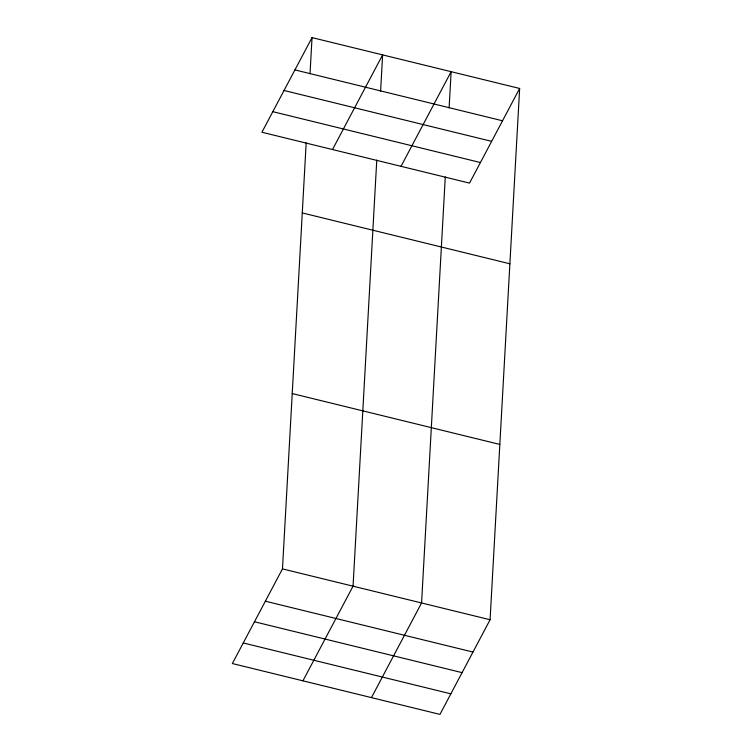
<?xml version="1.0" encoding="UTF-8"?>
<svg xmlns="http://www.w3.org/2000/svg" width="752" height="752" viewBox="0 0 752 752"><rect width="100%" height="100%" fill="white"/><g stroke="black" fill="none" stroke-linecap="round" stroke-linejoin="round"><path stroke-width="1.13" d="M519.641 88.463L469.53 183.112L261.922 132.249L312.033 37.6L519.641 88.463L490.078 619.751L439.967 714.4L232.359 663.537L282.47 568.888L306.177 142.795M310.021 73.837L312.033 37.6M376.771 160.091L353.055 586.184L302.943 680.823M380.606 91.133L382.618 54.896L332.506 149.545M445.278 176.88L421.571 602.972L371.46 697.612M449.113 107.912L451.134 71.684L401.023 166.324M294.925 69.908L502.533 120.781M284.04 90.484L491.639 141.348M272.816 111.672L480.425 162.545M302.276 212.929L509.884 263.792M292.227 393.559L499.836 444.432M282.47 568.888L490.078 619.751M265.362 601.196L472.97 652.059M254.467 621.763L462.076 672.636M243.253 642.96L450.862 693.833"/></g></svg>
